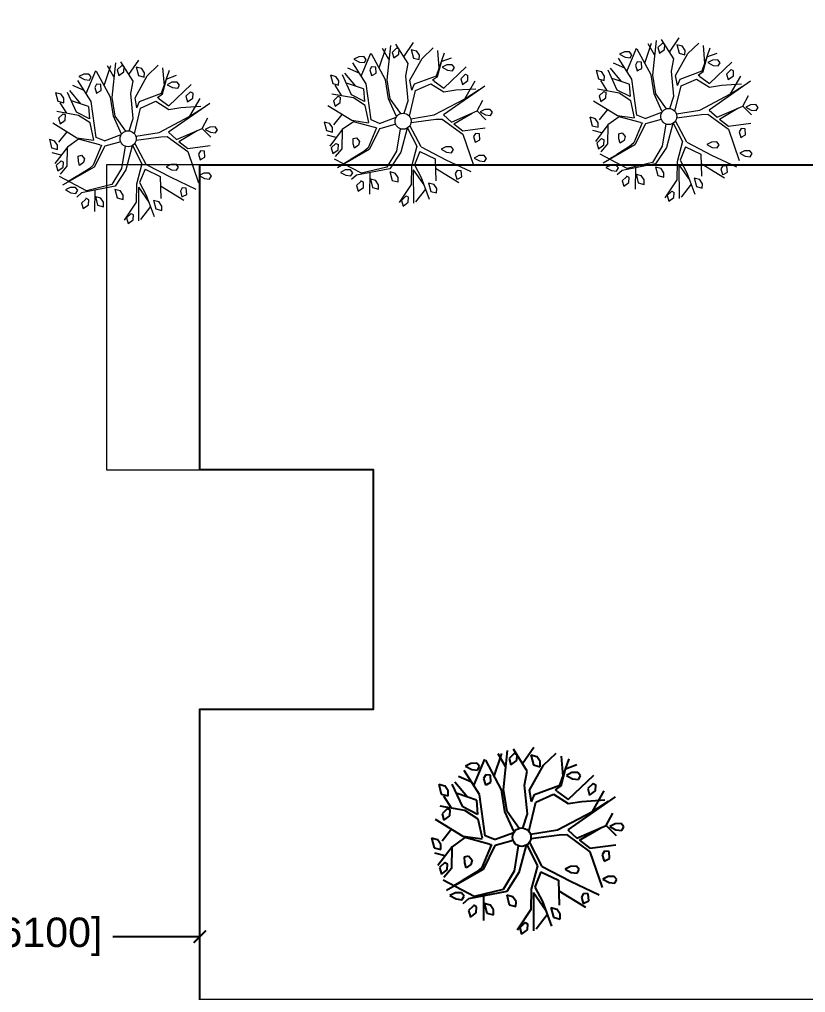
# Model space of a CAD drawing. Header units: millimetres. Extents: x -176651 to 388869, y -469666 to 486614.
# Drawn here: x 296312 to 309127, y 265657 to 281527 of the extents above; entities that cross this region are included whole.
import ezdxf

# ---------------------------------------------------------------- set-up
doc = ezdxf.new("R2010")
doc.units = ezdxf.units.MM
doc.header["$PDMODE"] = 35
doc.header["$PDSIZE"] = 0.1
doc.linetypes.add('HIDDEN', pattern=[9.525, 6.35, -3.175])
doc.layers.get('Defpoints').update_dxf_attribs({"color": 252})
doc.layers.add('A- FURNITURE', color=252, linetype='Continuous', lineweight=0)
for name, color, linetype in [('ad-Dimension', 8, 'Continuous'), ('ad-Plinth', 8, 'Continuous'), ('ad-Verandah', 8, 'Continuous'), ('CAY', 94, 'Continuous')]:
    doc.layers.add(name, color=color, linetype=linetype)
doc.styles.get("Standard").update_dxf_attribs({"font": 'arial.ttf'})
doc.dimstyles.new('Copy of A-100-DIM-INT (MM-FT)', dxfattribs={"dimscale": 500, "dimtxt": 2.4, "dimasz": 1, "dimexe": 0, "dimexo": 0, "dimgap": 1, "dimtad": 0, "dimdec": 0, "dimlfac": 0.03937, "dimdsep": 46, "dimlunit": 3, "dimtxsty": 'Standard', "dimblk": 'ARCHTICK', "dimcen": 0.025, "dimclrd": 256, "dimclre": 256, "dimclrt": 256, "dimazin": 2, "dimtfac": 1, "dimtdec": 0, "dimtix": 1, "dimtmove": 2, "dimatfit": 3, "dimldrblk": 'ARCHTICK', "dimfxl": 1, "dimtolj": 1, "dimtzin": 0, "dimarcsym": 0})

# ---------------------------------------------------------------- blocks, each defined once
blk = doc.blocks.new('_ArchTick')
at = {"color": 0, "linetype": 'ByBlock', "const_width": 0.15}
blk.add_lwpolyline([(-0.5, -0.5), (0.5, 0.5)], dxfattribs=at)
blk = doc.blocks.new('*D14')
at = {"layer": 'ad-Dimension', "linetype": 'HIDDEN', "lineweight": -2, "transparency": 16777216}
blk.add_line((-6100, 0), (-6100, 1032), dxfattribs=at)
at = {"layer": 'ad-Dimension', "lineweight": -2, "transparency": 16777216}
for p, q in [((-6100, 1032), (-4681, 1032)), ((0, 1032), (-1419, 1032)), ((0, 0), (0, 1032))]:
    blk.add_line(p, q, dxfattribs=at)
at = {"layer": 'Defpoints', "color": 0, "ltscale": 5, "transparency": 16777216}
for p in [(-6100, 1032), (-6100, 0), (0, 0)]:
    blk.add_point(p, dxfattribs=at)
at = {"layer": 'ad-Dimension', "lineweight": -2, "ltscale": 5, "transparency": 16777216, "xscale": 200, "yscale": 200, "zscale": 200, "rotation": 180}
blk.add_blockref('_ArchTick', (-6100, 1032), dxfattribs=at)
at = {"layer": 'ad-Dimension', "lineweight": -2, "ltscale": 5, "transparency": 16777216, "xscale": 200, "yscale": 200, "zscale": 200}
blk.add_blockref('_ArchTick', (0, 1032), dxfattribs=at)
at = {"layer": 'ad-Dimension', "ltscale": 5, "transparency": 16777216, "insert": (-3050, 1032), "char_height": 480, "attachment_point": 5}
blk.add_mtext("\\A1;20' [6100]", dxfattribs=at)
blk = doc.blocks.new('35YHYH')
at = {"color": 219, "linetype": 'Continuous', "true_color": 0x642165}
for p, q in [((212982.979, 1928370.244, 129.914), (212982.808, 1928370.21, 129.914)), ((212982.808, 1928370.21, 129.914), (212982.955, 1928370.071, 129.914)), ((212982.888, 1928369.612, 129.914), (212983.394, 1928370.255, 129.914)), ((212983.144, 1928370.202, 129.914), (212982.979, 1928370.244, 129.914)), ((212983.194, 1928370.093, 129.914), (212983.144, 1928370.202, 129.914)), ((212983.62, 1928369.291, 129.914), (212983.408, 1928370.22, 129.914)), ((212983.524, 1928369.715, 129.914), (212983.903, 1928370.287, 129.914)), ((212983.678, 1928369.273, 129.914), (212984.085, 1928370.327, 129.914)), ((212983.905, 1928369.899, 129.914), (212983.797, 1928370.301, 129.914)), ((212984.254, 1928370.198, 129.914), (212984.066, 1928370.095, 129.914)), ((212984.254, 1928370.198, 129.914), (212984.318, 1928370.137, 129.914)), ((212984.472, 1928369.606, 129.914), (212984.257, 1928370.316, 129.914)), ((212984.398, 1928369.852, 129.914), (212984.828, 1928370.219, 129.914)), ((212981.938, 1928369.911, 129.914), (212981.935, 1928369.618, 129.914)), ((212981.938, 1928369.911, 129.914), (212982.091, 1928369.822, 129.914)), ((212982.855, 1928369.725, 129.914), (212982.539, 1928369.979, 129.914)), ((212982.984, 1928369.322, 129.914), (212982.74, 1928370.097, 129.914)), ((212982.955, 1928370.071, 129.914), (212983.108, 1928370.009, 129.914)), ((212983.108, 1928370.009, 129.914), (212983.194, 1928370.093, 129.914)), ((212984.066, 1928370.095, 129.914), (212984.07, 1928369.906, 129.914)), ((212984.07, 1928369.906, 129.914), (212984.264, 1928369.98, 129.914)), ((212984.264, 1928369.98, 129.914), (212984.318, 1928370.137, 129.914)), ((212984.693, 1928370.027, 129.914), (212984.689, 1928369.734, 129.914)), ((212984.693, 1928370.027, 129.914), (212984.845, 1928369.938, 129.914)), ((212984.9, 1928369.772, 129.914), (212984.845, 1928369.938, 129.914)), ((212984.961, 1928369.65, 129.914), (212985.397, 1928369.888, 129.914)), ((212981.935, 1928369.618, 129.914), (212982.104, 1928369.52, 129.914)), ((212982.112, 1928369.159, 129.914), (212981.991, 1928369.548, 129.914)), ((212982.146, 1928369.656, 129.914), (212982.091, 1928369.822, 129.914)), ((212982.104, 1928369.52, 129.914), (212982.146, 1928369.656, 129.914)), ((212982.429, 1928369.106, 129.914), (212982.308, 1928369.809, 129.914)), ((212982.632, 1928369.338, 129.914), (212982.398, 1928369.85, 129.914)), ((212983.299, 1928369.817, 129.914), (212983.213, 1928369.734, 129.914)), ((212983.213, 1928369.734, 129.914), (212983.216, 1928369.544, 129.914)), ((212983.216, 1928369.544, 129.914), (212983.256, 1928369.548, 129.914)), ((212983.256, 1928369.548, 129.914), (212983.388, 1928369.578, 129.914)), ((212983.424, 1928369.772, 129.914), (212983.299, 1928369.817, 129.914)), ((212983.388, 1928369.578, 129.914), (212983.424, 1928369.772, 129.914)), ((212984.294, 1928369.241, 129.914), (212984.472, 1928369.606, 129.914)), ((212984.391, 1928369.067, 129.914), (212984.961, 1928369.65, 129.914)), ((212984.689, 1928369.734, 129.914), (212984.859, 1928369.635, 129.914)), ((212984.859, 1928369.635, 129.914), (212984.9, 1928369.772, 129.914)), ((212985.267, 1928368.98, 129.914), (212985.713, 1928369.635, 129.914)), ((212985.419, 1928369.203, 129.914), (212985.525, 1928369.767, 129.914)), ((212982.463, 1928368.993, 129.914), (212981.814, 1928369.299, 129.914)), ((212982.855, 1928369.187, 129.914), (212982.369, 1928369.516, 129.914)), ((212982.831, 1928368.147, 129.914), (212982.984, 1928369.322, 129.914)), ((212983.555, 1928368.668, 129.914), (212983.62, 1928369.291, 129.914)), ((212983.613, 1928368.651, 129.914), (212983.678, 1928369.273, 129.914)), ((212984.155, 1928368.432, 129.914), (212984.294, 1928369.241, 129.914)), ((212985.289, 1928368.951, 129.914), (212985.543, 1928369.379, 129.914)), ((212985.686, 1928369.235, 129.914), (212985.515, 1928369.201, 129.914)), ((212985.536, 1928369.386, 129.914), (212985.885, 1928369.418, 129.914)), ((212985.851, 1928369.193, 129.914), (212985.686, 1928369.235, 129.914)), ((212982.22, 1928368.291, 129.914), (212981.585, 1928368.964, 129.914)), ((212981.996, 1928369.177, 129.914), (212981.808, 1928369.075, 129.914)), ((212981.808, 1928369.075, 129.914), (212981.812, 1928368.886, 129.914)), ((212981.812, 1928368.886, 129.914), (212982.007, 1928368.96, 129.914)), ((212981.996, 1928369.177, 129.914), (212982.06, 1928369.117, 129.914)), ((212982.007, 1928368.96, 129.914), (212982.06, 1928369.117, 129.914)), ((212982.774, 1928368.789, 129.914), (212982.429, 1928369.106, 129.914)), ((212982.762, 1928368.655, 129.914), (212982.463, 1928368.993, 129.914)), ((212982.855, 1928369.187, 129.914), (212982.774, 1928368.789, 129.914)), ((212984.362, 1928368.733, 129.914), (212984.391, 1928369.067, 129.914)), ((212984.499, 1928368.911, 129.914), (212985.267, 1928368.98, 129.914)), ((212985.104, 1928368.881, 129.914), (212985.289, 1928368.951, 129.914)), ((212985.387, 1928368.524, 129.914), (212986.271, 1928369.003, 129.914)), ((212985.515, 1928369.201, 129.914), (212985.662, 1928369.062, 129.914)), ((212985.662, 1928369.062, 129.914), (212985.815, 1928369, 129.914)), ((212985.815, 1928369, 129.914), (212985.901, 1928369.084, 129.914)), ((212985.901, 1928369.084, 129.914), (212985.851, 1928369.193, 129.914)), ((212982.731, 1928368.088, 129.914), (212982.762, 1928368.655, 129.914)), ((212983.657, 1928368.035, 129.914), (212983.555, 1928368.668, 129.914)), ((212983.815, 1928368.095, 129.914), (212983.613, 1928368.651, 129.914)), ((212984.063, 1928367.939, 129.914), (212984.471, 1928368.693, 129.914)), ((212984.362, 1928368.733, 129.914), (212984.499, 1928368.911, 129.914)), ((212984.471, 1928368.693, 129.914), (212985.015, 1928368.775, 129.914)), ((212985.015, 1928368.775, 129.914), (212985.357, 1928368.408, 129.914)), ((212985.143, 1928368.828, 129.914), (212985.104, 1928368.881, 129.914)), ((212985.146, 1928368.825, 129.914), (212985.387, 1928368.524, 129.914)), ((212986.192, 1928368.777, 129.914), (212986.005, 1928368.675, 129.914)), ((212986.005, 1928368.675, 129.914), (212986.008, 1928368.485, 129.914)), ((212986.192, 1928368.777, 129.914), (212986.256, 1928368.717, 129.914)), ((212986.203, 1928368.56, 129.914), (212986.256, 1928368.717, 129.914)), ((212981.34, 1928368.49, 129.914), (212981.336, 1928368.197, 129.914)), ((212981.34, 1928368.49, 129.914), (212981.493, 1928368.401, 129.914)), ((212981.548, 1928368.235, 129.914), (212981.493, 1928368.401, 129.914)), ((212981.951, 1928368.576, 129.914), (212981.608, 1928368.318, 129.914)), ((212982.721, 1928368.07, 129.914), (212982.22, 1928368.291, 129.914)), ((212983.921, 1928368.076, 129.914), (212984.155, 1928368.432, 129.914)), ((212985.357, 1928368.408, 129.914), (212985.75, 1928368.367, 129.914)), ((212985.75, 1928368.367, 129.914), (212986.393, 1928368.235, 129.914)), ((212985.963, 1928368.014, 129.914), (212986.437, 1928368.488, 129.914)), ((212986.008, 1928368.485, 129.914), (212986.203, 1928368.56, 129.914)), ((212981.839, 1928368.09, 129.914), (212981.301, 1928367.677, 129.914)), ((212981.579, 1928367.89, 129.914), (212981.316, 1928368.043, 129.914)), ((212981.336, 1928368.197, 129.914), (212981.506, 1928368.098, 129.914)), ((212981.506, 1928368.098, 129.914), (212981.548, 1928368.235, 129.914)), ((212981.828, 1928368.086, 129.914), (212981.658, 1928367.493, 129.914)), ((212982.259, 1928368.244, 129.914), (212981.839, 1928368.09, 129.914)), ((212982.879, 1928367.884, 129.914), (212982.259, 1928368.244, 129.914)), ((212983.058, 1928367.968, 129.914), (212982.831, 1928368.147, 129.914)), ((212983.058, 1928367.968, 129.914), (212983.645, 1928368.024, 129.914)), ((212984.859, 1928367.765, 129.914), (212985.963, 1928368.014, 129.914)), ((212986.698, 1928368.243, 129.914), (212985.147, 1928367.692, 129.914)), ((212985.963, 1928368.014, 129.914), (212986.488, 1928368.178, 129.914)), ((212981.522, 1928367.71, 129.914), (212981.335, 1928367.608, 129.914)), ((212981.522, 1928367.71, 129.914), (212981.586, 1928367.65, 129.914)), ((212981.533, 1928367.493, 129.914), (212981.586, 1928367.65, 129.914)), ((212982.065, 1928367.552, 129.914), (212982.103, 1928367.718, 129.914)), ((212982.103, 1928367.718, 129.914), (212982.218, 1928367.713, 129.914)), ((212982.218, 1928367.713, 129.914), (212982.283, 1928367.571, 129.914)), ((212982.933, 1928367.855, 129.914), (212982.495, 1928367.298, 129.914)), ((212983.025, 1928367.801, 129.914), (212982.517, 1928367.229, 129.914)), ((212982.88, 1928367.885, 129.914), (212982.933, 1928367.855, 129.914)), ((212983.024, 1928367.8, 129.914), (212983.026, 1928367.799, 129.914)), ((212983.564, 1928367.803, 129.914), (212983.026, 1928367.799, 129.914)), ((212984.063, 1928367.725, 129.914), (212984.872, 1928367.617, 129.914)), ((212984.085, 1928367.848, 129.914), (212984.859, 1928367.765, 129.914)), ((212985.147, 1928367.692, 129.914), (212985.338, 1928367.394, 129.914)), ((212986.241, 1928367.525, 129.914), (212986.508, 1928367.814, 129.914)), ((212981.335, 1928367.608, 129.914), (212981.339, 1928367.419, 129.914)), ((212981.339, 1928367.419, 129.914), (212981.533, 1928367.493, 129.914)), ((212981.658, 1928367.493, 129.914), (212981.382, 1928367.302, 129.914)), ((212982.068, 1928367.404, 129.914), (212982.065, 1928367.552, 129.914)), ((212982.219, 1928367.462, 129.914), (212982.068, 1928367.404, 129.914)), ((212982.283, 1928367.571, 129.914), (212982.219, 1928367.462, 129.914)), ((212983.666, 1928367.624, 129.914), (212983.36, 1928366.95, 129.914)), ((212983.891, 1928367.58, 129.914), (212983.484, 1928366.878, 129.914)), ((212983.903, 1928367.583, 129.914), (212984.042, 1928366.928, 129.914)), ((212984.17, 1928366.871, 129.914), (212984.002, 1928367.641, 129.914)), ((212984.872, 1928367.617, 129.914), (212985.076, 1928367.569, 129.914)), ((212985.076, 1928367.569, 129.914), (212985.591, 1928366.919, 129.914)), ((212985.338, 1928367.394, 129.914), (212986.241, 1928367.525, 129.914)), ((212985.392, 1928367.315, 129.914), (212986.067, 1928367.5, 129.914)), ((212986.241, 1928367.525, 129.914), (212986.436, 1928367.177, 129.914)), ((212986.498, 1928367.504, 129.914), (212986.327, 1928367.47, 129.914)), ((212986.327, 1928367.47, 129.914), (212986.473, 1928367.331, 129.914)), ((212986.473, 1928367.331, 129.914), (212986.626, 1928367.269, 129.914)), ((212986.663, 1928367.462, 129.914), (212986.498, 1928367.504, 129.914)), ((212986.626, 1928367.269, 129.914), (212986.713, 1928367.353, 129.914)), ((212986.713, 1928367.353, 129.914), (212986.663, 1928367.462, 129.914)), ((212982.07, 1928366.551, 129.914), (212981.341, 1928367.232, 129.914)), ((212982.517, 1928367.229, 129.914), (212981.357, 1928366.93, 129.914)), ((212981.878, 1928367.081, 129.914), (212981.595, 1928367.001, 129.914)), ((212982.334, 1928367.217, 129.914), (212981.868, 1928367.083, 129.914)), ((212982.495, 1928367.298, 129.914), (212982.334, 1928367.217, 129.914)), ((212985.392, 1928367.315, 129.914), (212985.617, 1928367.02, 129.914)), ((212985.617, 1928367.02, 129.914), (212986.353, 1928366.921, 129.914)), ((212981.582, 1928366.795, 129.914), (212981.411, 1928366.76, 129.914)), ((212981.411, 1928366.76, 129.914), (212981.557, 1928366.622, 129.914)), ((212981.747, 1928366.753, 129.914), (212981.582, 1928366.795, 129.914)), ((212981.797, 1928366.643, 129.914), (212981.747, 1928366.753, 129.914)), ((212983.36, 1928366.95, 129.914), (212982.917, 1928366.528, 129.914)), ((212983.484, 1928366.878, 129.914), (212983.005, 1928366.453, 129.914)), ((212984.042, 1928366.928, 129.914), (212983.696, 1928366.333, 129.914)), ((212984.095, 1928366.734, 129.914), (212983.811, 1928366.36, 129.914)), ((212984.095, 1928366.734, 129.914), (212984.514, 1928366.373, 129.914)), ((212984.17, 1928366.871, 129.914), (212984.841, 1928366.253, 129.914)), ((212985.591, 1928366.919, 129.914), (212985.663, 1928365.846, 129.914)), ((212985.994, 1928366.832, 129.914), (212985.908, 1928366.748, 129.914)), ((212985.908, 1928366.748, 129.914), (212985.911, 1928366.559, 129.914)), ((212986.119, 1928366.786, 129.914), (212985.994, 1928366.832, 129.914)), ((212986.083, 1928366.593, 129.914), (212986.119, 1928366.786, 129.914)), ((212981.557, 1928366.622, 129.914), (212981.71, 1928366.56, 129.914)), ((212981.895, 1928366.535, 129.914), (212981.705, 1928366.435, 129.914)), ((212981.71, 1928366.56, 129.914), (212981.797, 1928366.643, 129.914)), ((212983.005, 1928366.453, 129.914), (212981.895, 1928366.535, 129.914)), ((212982.917, 1928366.528, 129.914), (212982.07, 1928366.551, 129.914)), ((212982.333, 1928366.492, 129.914), (212982.146, 1928365.828, 129.914)), ((212984.514, 1928366.373, 129.914), (212984.341, 1928365.677, 129.914)), ((212984.949, 1928366.662, 129.914), (212984.778, 1928366.627, 129.914)), ((212984.778, 1928366.627, 129.914), (212984.924, 1928366.489, 129.914)), ((212984.924, 1928366.489, 129.914), (212985.077, 1928366.427, 129.914)), ((212985.114, 1928366.62, 129.914), (212984.949, 1928366.662, 129.914)), ((212985.077, 1928366.427, 129.914), (212985.164, 1928366.51, 129.914)), ((212985.164, 1928366.51, 129.914), (212985.114, 1928366.62, 129.914)), ((212985.911, 1928366.559, 129.914), (212985.951, 1928366.562, 129.914)), ((212985.951, 1928366.562, 129.914), (212986.083, 1928366.593, 129.914)), ((212981.975, 1928366.299, 129.914), (212981.809, 1928366.208, 129.914)), ((212981.809, 1928366.208, 129.914), (212981.812, 1928366.018, 129.914)), ((212981.812, 1928366.018, 129.914), (212982.007, 1928366.093, 129.914)), ((212982.06, 1928366.249, 129.914), (212981.987, 1928366.319, 129.914)), ((212982.007, 1928366.093, 129.914), (212982.06, 1928366.249, 129.914)), ((212982.3, 1928366.298, 129.914), (212982.297, 1928366.005, 129.914)), ((212982.3, 1928366.298, 129.914), (212982.453, 1928366.209, 129.914)), ((212982.508, 1928366.043, 129.914), (212982.453, 1928366.209, 129.914)), ((212982.979, 1928366.359, 129.914), (212982.976, 1928366.066, 129.914)), ((212982.976, 1928366.066, 129.914), (212983.145, 1928365.967, 129.914)), ((212982.979, 1928366.359, 129.914), (212983.132, 1928366.27, 129.914)), ((212983.187, 1928366.104, 129.914), (212983.132, 1928366.27, 129.914)), ((212983.145, 1928365.967, 129.914), (212983.187, 1928366.104, 129.914)), ((212983.73, 1928366.22, 129.914), (212983.448, 1928365.165, 129.914)), ((212983.696, 1928366.333, 129.914), (212983.535, 1928365.77, 129.914)), ((212983.73, 1928366.22, 129.914), (212983.932, 1928365.659, 129.914)), ((212983.811, 1928366.36, 129.914), (212983.91, 1928365.904, 129.914)), ((212984.44, 1928366.075, 129.914), (212985.055, 1928365.426, 129.914)), ((212984.841, 1928366.253, 129.914), (212985.527, 1928365.668, 129.914)), ((212985.912, 1928366.103, 129.914), (212985.74, 1928366.069, 129.914)), ((212985.74, 1928366.069, 129.914), (212985.887, 1928365.93, 129.914)), ((212986.076, 1928366.061, 129.914), (212985.912, 1928366.103, 129.914)), ((212986.126, 1928365.951, 129.914), (212986.076, 1928366.061, 129.914)), ((212982.297, 1928366.005, 129.914), (212982.466, 1928365.906, 129.914)), ((212982.466, 1928365.906, 129.914), (212982.508, 1928366.043, 129.914)), ((212983.535, 1928365.77, 129.914), (212983.002, 1928365.307, 129.914)), ((212983.91, 1928365.904, 129.914), (212983.976, 1928365.163, 129.914)), ((212985.105, 1928365.821, 129.914), (212985.018, 1928365.738, 129.914)), ((212985.018, 1928365.738, 129.914), (212985.021, 1928365.548, 129.914)), ((212985.229, 1928365.776, 129.914), (212985.105, 1928365.821, 129.914)), ((212985.193, 1928365.582, 129.914), (212985.229, 1928365.776, 129.914)), ((212985.887, 1928365.93, 129.914), (212986.04, 1928365.868, 129.914)), ((212986.04, 1928365.868, 129.914), (212986.126, 1928365.951, 129.914)), ((212983.28, 1928365.457, 129.914), (212983.093, 1928365.355, 129.914)), ((212983.28, 1928365.457, 129.914), (212983.344, 1928365.397, 129.914)), ((212983.946, 1928365.509, 129.914), (212983.528, 1928365.189, 129.914)), ((212984.1, 1928365.681, 129.914), (212984.096, 1928365.389, 129.914)), ((212984.1, 1928365.681, 129.914), (212984.253, 1928365.593, 129.914)), ((212984.308, 1928365.427, 129.914), (212984.253, 1928365.593, 129.914)), ((212984.266, 1928365.29, 129.914), (212984.308, 1928365.427, 129.914)), ((212985.021, 1928365.548, 129.914), (212985.061, 1928365.552, 129.914)), ((212985.061, 1928365.552, 129.914), (212985.193, 1928365.582, 129.914)), ((212983.093, 1928365.355, 129.914), (212983.096, 1928365.165, 129.914)), ((212983.096, 1928365.165, 129.914), (212983.291, 1928365.24, 129.914)), ((212983.291, 1928365.24, 129.914), (212983.344, 1928365.397, 129.914)), ((212984.096, 1928365.389, 129.914), (212984.266, 1928365.29, 129.914))]:
    blk.add_line(p, q, dxfattribs=at)
blk.add_circle((212983.824, 1928367.833, 129.914), 0.262, dxfattribs=at)
blk = doc.blocks.new('QRFQ')
at = {"layer": 'CAY', "color": 30, "true_color": 0xf26722}
for p, q in [((260796.318, 1945731.174, 129.914), (260796.551, 1945731.776, 129.914)), ((260796.448, 1945731.531, 129.914), (260796.386, 1945731.761, 129.914)), ((260796.772, 1945731.364, 129.914), (260796.649, 1945731.77, 129.914)), ((260795.922, 1945731.201, 129.914), (260795.782, 1945731.644, 129.914)), ((260795.919, 1945731.729, 129.914), (260795.821, 1945731.709, 129.914)), ((260795.821, 1945731.709, 129.914), (260795.905, 1945731.63, 129.914)), ((260795.867, 1945731.367, 129.914), (260796.156, 1945731.735, 129.914)), ((260795.905, 1945731.63, 129.914), (260795.992, 1945731.594, 129.914)), ((260796.013, 1945731.704, 129.914), (260795.919, 1945731.729, 129.914)), ((260795.992, 1945731.594, 129.914), (260796.042, 1945731.642, 129.914)), ((260796.042, 1945731.642, 129.914), (260796.013, 1945731.704, 129.914)), ((260796.285, 1945731.184, 129.914), (260796.164, 1945731.715, 129.914)), ((260796.23, 1945731.426, 129.914), (260796.447, 1945731.753, 129.914)), ((260796.647, 1945731.702, 129.914), (260796.54, 1945731.643, 129.914)), ((260796.54, 1945731.643, 129.914), (260796.542, 1945731.535, 129.914)), ((260796.647, 1945731.702, 129.914), (260796.684, 1945731.667, 129.914)), ((260796.653, 1945731.578, 129.914), (260796.684, 1945731.667, 129.914)), ((260796.729, 1945731.504, 129.914), (260796.976, 1945731.714, 129.914)), ((260796.898, 1945731.604, 129.914), (260796.896, 1945731.437, 129.914)), ((260796.898, 1945731.604, 129.914), (260796.985, 1945731.553, 129.914)), ((260795.323, 1945731.538, 129.914), (260795.321, 1945731.371, 129.914)), ((260795.323, 1945731.538, 129.914), (260795.411, 1945731.487, 129.914)), ((260795.442, 1945731.392, 129.914), (260795.411, 1945731.487, 129.914)), ((260795.604, 1945731.078, 129.914), (260795.535, 1945731.48, 129.914)), ((260795.72, 1945731.211, 129.914), (260795.586, 1945731.503, 129.914)), ((260795.847, 1945731.432, 129.914), (260795.667, 1945731.577, 129.914)), ((260796.102, 1945731.485, 129.914), (260796.052, 1945731.437, 129.914)), ((260796.173, 1945731.458, 129.914), (260796.102, 1945731.485, 129.914)), ((260796.152, 1945731.348, 129.914), (260796.173, 1945731.458, 129.914)), ((260796.542, 1945731.535, 129.914), (260796.653, 1945731.578, 129.914)), ((260797.017, 1945731.459, 129.914), (260796.985, 1945731.553, 129.914)), ((260796.993, 1945731.38, 129.914), (260797.017, 1945731.459, 129.914)), ((260797.052, 1945731.389, 129.914), (260797.301, 1945731.525, 129.914)), ((260797.313, 1945731.133, 129.914), (260797.374, 1945731.456, 129.914)), ((260795.321, 1945731.371, 129.914), (260795.419, 1945731.314, 129.914)), ((260795.423, 1945731.108, 129.914), (260795.354, 1945731.33, 129.914)), ((260795.419, 1945731.314, 129.914), (260795.442, 1945731.392, 129.914)), ((260795.848, 1945731.124, 129.914), (260795.57, 1945731.312, 129.914)), ((260796.052, 1945731.437, 129.914), (260796.054, 1945731.328, 129.914)), ((260796.054, 1945731.328, 129.914), (260796.077, 1945731.33, 129.914)), ((260796.077, 1945731.33, 129.914), (260796.152, 1945731.348, 129.914)), ((260796.67, 1945731.155, 129.914), (260796.772, 1945731.364, 129.914)), ((260796.726, 1945731.056, 129.914), (260797.052, 1945731.389, 129.914)), ((260796.896, 1945731.437, 129.914), (260796.993, 1945731.38, 129.914)), ((260797.226, 1945731.006, 129.914), (260797.481, 1945731.38, 129.914)), ((260795.623, 1945731.013, 129.914), (260795.252, 1945731.188, 129.914)), ((260795.834, 1945730.529, 129.914), (260795.922, 1945731.201, 129.914)), ((260796.248, 1945730.828, 129.914), (260796.285, 1945731.184, 129.914)), ((260796.281, 1945730.818, 129.914), (260796.318, 1945731.174, 129.914)), ((260796.591, 1945730.693, 129.914), (260796.67, 1945731.155, 129.914)), ((260797.239, 1945730.989, 129.914), (260797.384, 1945731.234, 129.914)), ((260797.466, 1945731.152, 129.914), (260797.368, 1945731.132, 129.914)), ((260797.368, 1945731.132, 129.914), (260797.452, 1945731.053, 129.914)), ((260797.38, 1945731.238, 129.914), (260797.58, 1945731.256, 129.914)), ((260797.56, 1945731.128, 129.914), (260797.466, 1945731.152, 129.914)), ((260797.589, 1945731.065, 129.914), (260797.56, 1945731.128, 129.914)), ((260795.485, 1945730.612, 129.914), (260795.122, 1945730.996, 129.914)), ((260795.356, 1945731.119, 129.914), (260795.249, 1945731.06, 129.914)), ((260795.249, 1945731.06, 129.914), (260795.251, 1945730.952, 129.914)), ((260795.251, 1945730.952, 129.914), (260795.363, 1945730.994, 129.914)), ((260795.356, 1945731.119, 129.914), (260795.393, 1945731.084, 129.914)), ((260795.363, 1945730.994, 129.914), (260795.393, 1945731.084, 129.914)), ((260795.801, 1945730.896, 129.914), (260795.604, 1945731.078, 129.914)), ((260795.795, 1945730.82, 129.914), (260795.623, 1945731.013, 129.914)), ((260795.848, 1945731.124, 129.914), (260795.801, 1945730.896, 129.914)), ((260796.709, 1945730.865, 129.914), (260796.726, 1945731.056, 129.914)), ((260796.709, 1945730.865, 129.914), (260796.787, 1945730.966, 129.914)), ((260796.787, 1945730.966, 129.914), (260797.226, 1945731.006, 129.914)), ((260797.134, 1945730.949, 129.914), (260797.239, 1945730.989, 129.914)), ((260797.295, 1945730.745, 129.914), (260797.8, 1945731.019, 129.914)), ((260797.452, 1945731.053, 129.914), (260797.54, 1945731.017, 129.914)), ((260797.54, 1945731.017, 129.914), (260797.589, 1945731.065, 129.914)), ((260795.777, 1945730.496, 129.914), (260795.795, 1945730.82, 129.914)), ((260796.306, 1945730.466, 129.914), (260796.248, 1945730.828, 129.914)), ((260796.397, 1945730.5, 129.914), (260796.281, 1945730.818, 129.914)), ((260796.538, 1945730.411, 129.914), (260796.772, 1945730.842, 129.914)), ((260796.772, 1945730.842, 129.914), (260797.083, 1945730.889, 129.914)), ((260797.083, 1945730.889, 129.914), (260797.278, 1945730.679, 129.914)), ((260797.156, 1945730.919, 129.914), (260797.134, 1945730.949, 129.914)), ((260797.157, 1945730.918, 129.914), (260797.295, 1945730.745, 129.914)), ((260797.755, 1945730.89, 129.914), (260797.648, 1945730.832, 129.914)), ((260797.648, 1945730.832, 129.914), (260797.65, 1945730.723, 129.914)), ((260797.755, 1945730.89, 129.914), (260797.792, 1945730.855, 129.914)), ((260797.761, 1945730.766, 129.914), (260797.792, 1945730.855, 129.914)), ((260794.981, 1945730.726, 129.914), (260794.98, 1945730.558, 129.914)), ((260794.981, 1945730.726, 129.914), (260795.069, 1945730.675, 129.914)), ((260795.1, 1945730.58, 129.914), (260795.069, 1945730.675, 129.914)), ((260795.331, 1945730.775, 129.914), (260795.135, 1945730.628, 129.914)), ((260796.457, 1945730.489, 129.914), (260796.591, 1945730.693, 129.914)), ((260797.278, 1945730.679, 129.914), (260797.503, 1945730.656, 129.914)), ((260797.503, 1945730.656, 129.914), (260797.87, 1945730.58, 129.914)), ((260797.624, 1945730.454, 129.914), (260797.895, 1945730.725, 129.914)), ((260797.65, 1945730.723, 129.914), (260797.761, 1945730.766, 129.914)), ((260795.267, 1945730.497, 129.914), (260794.959, 1945730.261, 129.914)), ((260794.98, 1945730.558, 129.914), (260795.077, 1945730.502, 129.914)), ((260795.077, 1945730.502, 129.914), (260795.1, 1945730.58, 129.914)), ((260795.26, 1945730.495, 129.914), (260795.163, 1945730.156, 129.914)), ((260795.507, 1945730.585, 129.914), (260795.267, 1945730.497, 129.914)), ((260795.771, 1945730.486, 129.914), (260795.485, 1945730.612, 129.914)), ((260795.862, 1945730.379, 129.914), (260795.507, 1945730.585, 129.914)), ((260795.964, 1945730.427, 129.914), (260795.834, 1945730.529, 129.914)), ((260798.044, 1945730.585, 129.914), (260797.158, 1945730.269, 129.914)), ((260797.624, 1945730.454, 129.914), (260797.924, 1945730.547, 129.914)), ((260795.118, 1945730.383, 129.914), (260794.968, 1945730.47, 129.914)), ((260795.892, 1945730.363, 129.914), (260795.642, 1945730.044, 129.914)), ((260795.945, 1945730.332, 129.914), (260795.654, 1945730.005, 129.914)), ((260795.862, 1945730.38, 129.914), (260795.892, 1945730.363, 129.914)), ((260796.253, 1945730.333, 129.914), (260795.946, 1945730.331, 129.914)), ((260795.964, 1945730.427, 129.914), (260796.299, 1945730.459, 129.914)), ((260796.551, 1945730.359, 129.914), (260796.993, 1945730.311, 129.914)), ((260796.993, 1945730.311, 129.914), (260797.624, 1945730.454, 129.914)), ((260797.783, 1945730.174, 129.914), (260797.936, 1945730.34, 129.914)), ((260795.086, 1945730.28, 129.914), (260794.979, 1945730.222, 129.914)), ((260794.979, 1945730.222, 129.914), (260794.981, 1945730.113, 129.914)), ((260795.086, 1945730.28, 129.914), (260795.122, 1945730.245, 129.914)), ((260795.092, 1945730.156, 129.914), (260795.122, 1945730.245, 129.914)), ((260795.396, 1945730.189, 129.914), (260795.418, 1945730.284, 129.914)), ((260795.398, 1945730.105, 129.914), (260795.396, 1945730.189, 129.914)), ((260795.418, 1945730.284, 129.914), (260795.483, 1945730.282, 129.914)), ((260795.483, 1945730.282, 129.914), (260795.521, 1945730.2, 129.914)), ((260795.521, 1945730.2, 129.914), (260795.484, 1945730.138, 129.914)), ((260795.944, 1945730.331, 129.914), (260795.946, 1945730.331, 129.914)), ((260796.311, 1945730.231, 129.914), (260796.136, 1945729.845, 129.914)), ((260796.44, 1945730.205, 129.914), (260796.207, 1945729.804, 129.914)), ((260796.447, 1945730.207, 129.914), (260796.526, 1945729.833, 129.914)), ((260796.6, 1945729.8, 129.914), (260796.504, 1945730.241, 129.914)), ((260796.538, 1945730.288, 129.914), (260797.001, 1945730.227, 129.914)), ((260797.001, 1945730.227, 129.914), (260797.117, 1945730.199, 129.914)), ((260797.117, 1945730.199, 129.914), (260797.412, 1945729.827, 129.914)), ((260797.158, 1945730.269, 129.914), (260797.267, 1945730.099, 129.914)), ((260797.267, 1945730.099, 129.914), (260797.783, 1945730.174, 129.914)), ((260797.783, 1945730.174, 129.914), (260797.895, 1945729.975, 129.914)), ((260794.981, 1945730.113, 129.914), (260795.092, 1945730.156, 129.914)), ((260795.163, 1945730.156, 129.914), (260795.005, 1945730.047, 129.914)), ((260795.484, 1945730.138, 129.914), (260795.398, 1945730.105, 129.914)), ((260795.642, 1945730.044, 129.914), (260795.55, 1945729.998, 129.914)), ((260797.298, 1945730.054, 129.914), (260797.684, 1945730.159, 129.914)), ((260797.298, 1945730.054, 129.914), (260797.427, 1945729.886, 129.914)), ((260797.93, 1945730.162, 129.914), (260797.832, 1945730.142, 129.914)), ((260797.832, 1945730.142, 129.914), (260797.916, 1945730.063, 129.914)), ((260797.916, 1945730.063, 129.914), (260798.004, 1945730.028, 129.914)), ((260798.024, 1945730.138, 129.914), (260797.93, 1945730.162, 129.914)), ((260798.004, 1945730.028, 129.914), (260798.053, 1945730.076, 129.914)), ((260798.053, 1945730.076, 129.914), (260798.024, 1945730.138, 129.914)), ((260795.399, 1945729.617, 129.914), (260794.982, 1945730.007, 129.914)), ((260795.654, 1945730.005, 129.914), (260794.991, 1945729.834, 129.914)), ((260795.289, 1945729.92, 129.914), (260795.127, 1945729.874, 129.914)), ((260795.55, 1945729.998, 129.914), (260795.283, 1945729.921, 129.914)), ((260797.427, 1945729.886, 129.914), (260797.848, 1945729.829, 129.914)), ((260795.12, 1945729.757, 129.914), (260795.022, 1945729.737, 129.914)), ((260795.022, 1945729.737, 129.914), (260795.106, 1945729.658, 129.914)), ((260795.214, 1945729.733, 129.914), (260795.12, 1945729.757, 129.914)), ((260795.243, 1945729.67, 129.914), (260795.214, 1945729.733, 129.914)), ((260796.136, 1945729.845, 129.914), (260795.883, 1945729.604, 129.914)), ((260796.207, 1945729.804, 129.914), (260795.934, 1945729.561, 129.914)), ((260796.526, 1945729.833, 129.914), (260796.329, 1945729.492, 129.914)), ((260796.556, 1945729.722, 129.914), (260796.394, 1945729.508, 129.914)), ((260796.556, 1945729.722, 129.914), (260796.796, 1945729.516, 129.914)), ((260796.6, 1945729.8, 129.914), (260796.983, 1945729.447, 129.914)), ((260797.412, 1945729.827, 129.914), (260797.453, 1945729.214, 129.914)), ((260797.642, 1945729.778, 129.914), (260797.593, 1945729.73, 129.914)), ((260797.593, 1945729.73, 129.914), (260797.595, 1945729.622, 129.914)), ((260797.714, 1945729.752, 129.914), (260797.642, 1945729.778, 129.914)), ((260797.693, 1945729.641, 129.914), (260797.714, 1945729.752, 129.914)), ((260795.106, 1945729.658, 129.914), (260795.193, 1945729.622, 129.914)), ((260795.299, 1945729.608, 129.914), (260795.19, 1945729.551, 129.914)), ((260795.193, 1945729.622, 129.914), (260795.243, 1945729.67, 129.914)), ((260795.934, 1945729.561, 129.914), (260795.299, 1945729.608, 129.914)), ((260795.883, 1945729.604, 129.914), (260795.399, 1945729.617, 129.914)), ((260795.549, 1945729.583, 129.914), (260795.442, 1945729.204, 129.914)), ((260797.045, 1945729.681, 129.914), (260796.947, 1945729.661, 129.914)), ((260796.947, 1945729.661, 129.914), (260797.031, 1945729.582, 129.914)), ((260797.031, 1945729.582, 129.914), (260797.118, 1945729.546, 129.914)), ((260797.139, 1945729.657, 129.914), (260797.045, 1945729.681, 129.914)), ((260797.118, 1945729.546, 129.914), (260797.168, 1945729.594, 129.914)), ((260797.168, 1945729.594, 129.914), (260797.139, 1945729.657, 129.914)), ((260797.595, 1945729.622, 129.914), (260797.618, 1945729.624, 129.914)), ((260797.618, 1945729.624, 129.914), (260797.693, 1945729.641, 129.914)), ((260795.345, 1945729.473, 129.914), (260795.25, 1945729.421, 129.914)), ((260795.25, 1945729.421, 129.914), (260795.252, 1945729.313, 129.914)), ((260795.393, 1945729.445, 129.914), (260795.351, 1945729.484, 129.914)), ((260795.363, 1945729.355, 129.914), (260795.393, 1945729.445, 129.914)), ((260795.53, 1945729.472, 129.914), (260795.528, 1945729.305, 129.914)), ((260795.53, 1945729.472, 129.914), (260795.618, 1945729.422, 129.914)), ((260795.649, 1945729.327, 129.914), (260795.618, 1945729.422, 129.914)), ((260795.919, 1945729.507, 129.914), (260795.917, 1945729.34, 129.914)), ((260795.919, 1945729.507, 129.914), (260796.006, 1945729.457, 129.914)), ((260796.037, 1945729.362, 129.914), (260796.006, 1945729.457, 129.914)), ((260796.348, 1945729.428, 129.914), (260796.187, 1945728.825, 129.914)), ((260796.329, 1945729.492, 129.914), (260796.237, 1945729.171, 129.914)), ((260796.348, 1945729.428, 129.914), (260796.463, 1945729.107, 129.914)), ((260796.394, 1945729.508, 129.914), (260796.451, 1945729.247, 129.914)), ((260796.796, 1945729.516, 129.914), (260796.697, 1945729.118, 129.914)), ((260796.983, 1945729.447, 129.914), (260797.375, 1945729.112, 129.914)), ((260795.252, 1945729.313, 129.914), (260795.363, 1945729.355, 129.914)), ((260795.528, 1945729.305, 129.914), (260795.625, 1945729.249, 129.914)), ((260795.625, 1945729.249, 129.914), (260795.649, 1945729.327, 129.914)), ((260795.917, 1945729.34, 129.914), (260796.014, 1945729.284, 129.914)), ((260796.014, 1945729.284, 129.914), (260796.037, 1945729.362, 129.914)), ((260796.451, 1945729.247, 129.914), (260796.489, 1945728.824, 129.914)), ((260796.754, 1945729.345, 129.914), (260797.106, 1945728.974, 129.914)), ((260797.595, 1945729.361, 129.914), (260797.497, 1945729.341, 129.914)), ((260797.497, 1945729.341, 129.914), (260797.581, 1945729.262, 129.914)), ((260797.581, 1945729.262, 129.914), (260797.668, 1945729.227, 129.914)), ((260797.689, 1945729.337, 129.914), (260797.595, 1945729.361, 129.914)), ((260797.668, 1945729.227, 129.914), (260797.718, 1945729.275, 129.914)), ((260797.718, 1945729.275, 129.914), (260797.689, 1945729.337, 129.914)), ((260796.237, 1945729.171, 129.914), (260795.932, 1945728.906, 129.914)), ((260796.559, 1945729.12, 129.914), (260796.557, 1945728.953, 129.914)), ((260796.559, 1945729.12, 129.914), (260796.647, 1945729.069, 129.914)), ((260796.678, 1945728.974, 129.914), (260796.647, 1945729.069, 129.914)), ((260797.134, 1945729.2, 129.914), (260797.084, 1945729.152, 129.914)), ((260797.084, 1945729.152, 129.914), (260797.086, 1945729.044, 129.914)), ((260797.109, 1945729.046, 129.914), (260797.184, 1945729.064, 129.914)), ((260797.205, 1945729.174, 129.914), (260797.134, 1945729.2, 129.914)), ((260797.184, 1945729.064, 129.914), (260797.205, 1945729.174, 129.914)), ((260796.09, 1945728.992, 129.914), (260795.983, 1945728.934, 129.914)), ((260795.983, 1945728.934, 129.914), (260795.985, 1945728.825, 129.914)), ((260796.09, 1945728.992, 129.914), (260796.127, 1945728.957, 129.914)), ((260796.097, 1945728.868, 129.914), (260796.127, 1945728.957, 129.914)), ((260796.471, 1945729.021, 129.914), (260796.233, 1945728.839, 129.914)), ((260796.557, 1945728.953, 129.914), (260796.654, 1945728.896, 129.914)), ((260796.654, 1945728.896, 129.914), (260796.678, 1945728.974, 129.914)), ((260797.086, 1945729.044, 129.914), (260797.109, 1945729.046, 129.914)), ((260795.985, 1945728.825, 129.914), (260796.097, 1945728.868, 129.914))]:
    blk.add_line(p, q, dxfattribs=at)
blk.add_circle((260796.402, 1945730.35, 129.914), 0.15, dxfattribs=at)
blk = doc.blocks.new('zw$1761')
at = {"xscale": 19.68562427023985, "yscale": 19.68562427023985, "zscale": 19.68562427023985, "rotation": 15.20137085992779}
for p in [(5912951.79, -37726011.04, -3687.11), (5913122.31, -37726007.96, -3692.97), (5912775.29, -37726022.28, -3686.01)]:
    blk.add_blockref('35YHYH', p, dxfattribs=at)
at = {"color": 6, "xscale": 39.3712485404797, "yscale": 39.3712485404797, "zscale": 39.3712485404797, "rotation": 15.20137085992779}
blk.add_blockref('QRFQ', (10183552.69, -76611991.13, 53792.56), dxfattribs=at)
blk = doc.blocks.new('zw$F00C')
at = {"layer": 'ad-Plinth', "ltscale": 5}
blk.add_lwpolyline([(0, 13620), (12120, 13620), (12120, 0), (0, 0), (0, 4745), (2830, 4745), (2830, 8645), (0, 8645)], close=True, dxfattribs=at)
at = {"layer": 'ad-Verandah', "lineweight": 9}
blk.add_lwpolyline([(0, 13620), (-1520, 13620), (-1520, 8645), (0, 8645)], close=True, dxfattribs=at)
at = {"layer": 'ad-Dimension'}
dim = blk.add_linear_dim(base=(-6100, 1031.8), p1=(0, 0), p2=(-6100, 0), dimstyle='Copy of A-100-DIM-INT (MM-FT)', override={"dimscale": 200}, dxfattribs=at)
dim.commit()
dim.dimension.update_dxf_attribs({"geometry": '*D14', "text_midpoint": (-3050, 1031.8)})
blk = doc.blocks.new('zw$898C')
at = {"layer": 'ad-Plinth', "ltscale": 5}
blk.add_blockref('zw$F00C', (107413, -163224), dxfattribs=at)

msp = doc.modelspace()

# ---------------------------------------------------------------- block references
at = {"ltscale": 5}
msp.add_blockref('zw$898C', (191839, 428759), dxfattribs=at)
at = {"layer": 'A- FURNITURE', "color": 6, "xscale": 25.39807961885639, "yscale": 25.39807961885639, "zscale": 25.39807961885639}
msp.add_blockref('zw$1761', (173127, 121263), dxfattribs=at)

doc.saveas('drawing.dxf')
